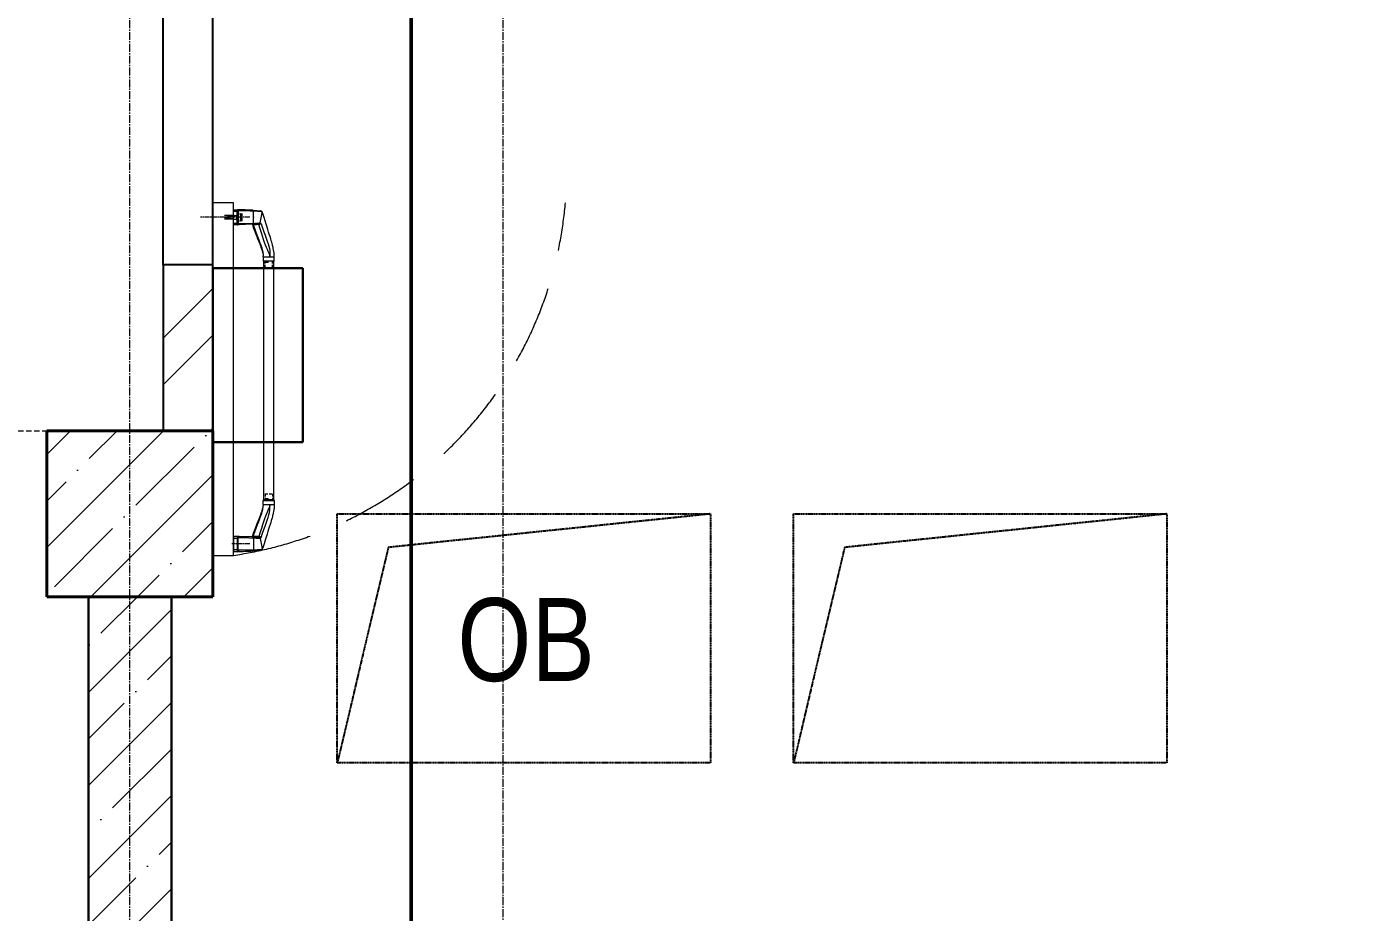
# Model space of a CAD drawing. Header units: millimetres. Extents: x -7155 to 483283, y -227682 to 148426.
# Drawn here: x 27351 to 30536, y 86239 to 88375 of the extents above; entities that cross this region are included whole.
import ezdxf

# ---------------------------------------------------------------- set-up
doc = ezdxf.new("R2010")
doc.units = ezdxf.units.MM
for name, pattern in [('CENTER2', [28.575, 19.05, -3.175, 3.175, -3.175]), ('CENTERLINE', [30, 12, -1.5, 3, -1.5, 12]), ('DASHED', [19.05, 12.7, -6.35]), ('HIDDEN', [9.525, 6.35, -3.175]), ('HIDDEN2', [4.7625, 3.175, -1.5875])]:
    doc.linetypes.add(name, pattern=pattern)
for name, color, linetype, lineweight in [('АР_Двери_внутренние_антипаника', 7, 'Continuous', 0), ('АР_Колонны', 70, 'Continuous', 30), ('АР_Мебель', 8, 'Continuous', 5), ('АР_Стены ЖБ', 7, 'Continuous', 30), ('АР_Стены кирпич', 32, 'Continuous', 25), ('АР_Штриховка', 8, 'Continuous', 0), ('ОВ_Шахты', 1, 'Continuous', 5)]:
    doc.layers.add(name, color=color, linetype=linetype, lineweight=lineweight)
for name, color, linetype, lineweight, true_color in [('АР_Оси_РД_100', 7, 'Continuous', 0, 0x525252), ('МАГНИТЫ', 7, 'Continuous', 0, 0xd100d1), ('РД_Витраж_вн', 7, 'Continuous', 25, 0x148aff), ('РД_Оси_100', 7, 'Continuous', 0, 0x525252), ('РД_проем_инж перемыч_фахверк', 7, 'Continuous', 18, 0xff1f1f)]:
    doc.layers.add(name, color=color, linetype=linetype, lineweight=lineweight, true_color=true_color)
doc.layers.add('РД_Проем', color=230, linetype='Continuous', lineweight=0, plot=False)
doc.styles.add('style1', font='ARIALN.TTF')

# ---------------------------------------------------------------- blocks, each defined once
blk = doc.blocks.new('СОШ_2200_АР_ОСИ_М100_28.05.24')
at = {"layer": 'АР_Оси_РД_100', "linetype": 'CENTER2'}
blk.add_line((27600, -6155), (27600, 139938.679), dxfattribs=at)
blk.add_lwpolyline([(28500, -6155), (28500, 139938.679)], dxfattribs=at)

msp = doc.modelspace()

# ---------------------------------------------------------------- hatches: boundary and pattern name
at = {"layer": 'АР_Штриховка', "linetype": 'Continuous', "lineweight": 0, "true_color": 0x000000}
h = msp.add_hatch(dxfattribs=at)
h.set_pattern_fill('ANSI32', color=18, scale=25, angle=-360, style=0)
h.paths.add_polyline_path([(27800, 90800), (27680, 90800), (27680, 89800), (27800, 89800)], flags=0)
h.paths.add_polyline_path([(27800, 87800), (27680, 87800), (27680, 87400), (27800, 87400)], flags=0)
at = {"layer": 'АР_Штриховка', "linetype": 'Continuous', "lineweight": 5, "true_color": 0x000000}
h = msp.add_hatch(dxfattribs=at)
h.set_pattern_fill('ANSI35', color=18, scale=25, style=0)
h.paths.add_polyline_path([(27400, 87000), (27800, 87000), (27800, 87400), (27400, 87400)], flags=0)
h = msp.add_hatch(dxfattribs=at)
h.set_pattern_fill('ANSI35', color=18, scale=25, angle=-360, style=0)
h.paths.add_polyline_path([(27700, 87000), (27500, 87000), (27500, 83450), (27700, 83450)], flags=0)

# ---------------------------------------------------------------- linework, layer by layer
at = {"color": 18, "linetype": 'HIDDEN', "ltscale": 0.07, "true_color": 0x000000}
for p, q in [((28100, 87200), (29000, 87200)), ((28100, 86600), (28100, 87200)), ((29000, 87200), (28222.9, 87119.2)), ((29000, 87200), (29000, 86600)), ((29200, 87200), (30100, 87200)), ((29200, 86600), (29200, 87200)), ((30100, 87200), (29322.9, 87119.2)), ((30100, 87200), (30100, 86600)), ((28222.9, 87119.2), (28100, 86600)), ((29322.9, 87119.2), (29200, 86600)), ((29000, 86600), (28100, 86600)), ((30100, 86600), (29200, 86600))]:
    msp.add_line(p, q, dxfattribs=at)
at = {"color": 1, "lineweight": 50}
msp.add_lwpolyline([(29275, 90117.6), (28278, 90117.6), (28278, 71611), (44686.9, 71611), (44686.9, 90117.6)], dxfattribs=at)
at = {"layer": 'АР_Двери_внутренние_антипаника', "color": 18, "true_color": 0x000000}
for p, q in [((27850, 87950), (27800, 87950)), ((27800, 87950), (27800, 87100)), ((27850, 87100), (27850, 87950)), ((27800, 87100), (27850, 87100))]:
    msp.add_line(p, q, dxfattribs=at)
at = {"layer": 'АР_Двери_внутренние_антипаника', "color": 18, "linetype": 'CENTERLINE', "true_color": 0x000000}
for p, q in [((27846, 87915), (27770.3, 87915)), ((27889.2, 87915), (27846, 87915)), ((27889.2, 87127.5), (27846, 87127.5))]:
    msp.add_line(p, q, dxfattribs=at)
at = {"layer": 'АР_Двери_внутренние_антипаника', "color": 18, "linetype": 'Continuous', "true_color": 0x000000}
for p, q in [((27850, 87919.5), (27827.8, 87919.5)), ((27827.8, 87916.4), (27850, 87918.7)), ((27850, 87911.3), (27827.8, 87913.6)), ((27850, 87910.5), (27827.8, 87910.5)), ((27850, 87896.7), (27850, 87933.2)), ((27850, 87933.2), (27859.4, 87933.1)), ((27858.7, 87929.1), (27850, 87929.3)), ((27858.7, 87929.1), (27858.8, 87929.9)), ((27858.7, 87900.9), (27858.7, 87929.1)), ((27858.7, 87929.1), (27861.3, 87929.1)), ((27858.8, 87930.7), (27858.9, 87931.4)), ((27858.8, 87929.9), (27858.8, 87930.7)), ((27858.9, 87931.4), (27859, 87932.1)), ((27859, 87932.1), (27859.2, 87932.9)), ((27859.2, 87932.9), (27859.4, 87933.1)), ((27860.3, 87932.9), (27859.4, 87933.1)), ((27860.8, 87932.6), (27860.3, 87932.9)), ((27861.2, 87932.3), (27860.8, 87932.6)), ((27861.5, 87931.8), (27861.2, 87932.3)), ((27861.4, 87929.9), (27861.3, 87929.6)), ((27861.3, 87929.6), (27861.3, 87929.4)), ((27861.3, 87929.4), (27861.3, 87929.1)), ((27861.3, 87929.1), (27861.3, 87900.9)), ((27861.6, 87930.1), (27861.4, 87929.9)), ((27861.7, 87931.3), (27861.5, 87931.8)), ((27861.9, 87930.2), (27861.6, 87930.1)), ((27861.9, 87930.2), (27861.7, 87931.3)), ((27865.5, 87930.2), (27861.9, 87930.2)), ((27866.9, 87916.9), (27865, 87915)), ((27865, 87915), (27866.9, 87913.1)), ((27865, 87915), (27865.2, 87915)), ((27865.1, 87924.2), (27866, 87922)), ((27865.1, 87924.2), (27865.3, 87924.2)), ((27866, 87908), (27865.1, 87905.8)), ((27867.1, 87916.9), (27865.2, 87915)), ((27865.2, 87915), (27867.1, 87913.1)), ((27868.4, 87922.6), (27865.3, 87924.2)), ((27865.3, 87924.2), (27866.2, 87922)), ((27866.2, 87908), (27865.3, 87905.8)), ((27865.3, 87905.8), (27868.4, 87907.4)), ((27869.6, 87930.2), (27865.5, 87930.2)), ((27866, 87922), (27866.6, 87919.5)), ((27866.6, 87910.5), (27866, 87908)), ((27866.2, 87922), (27866.8, 87919.5)), ((27866.8, 87910.5), (27866.2, 87908)), ((27866.5, 87915), (27867.9, 87916.5)), ((27867.9, 87913.5), (27866.5, 87915)), ((27866.6, 87919.5), (27866.9, 87916.9)), ((27866.9, 87913.1), (27866.6, 87910.5)), ((27866.8, 87919.5), (27867.1, 87916.9)), ((27867.1, 87913.1), (27866.8, 87910.5)), ((27867.4, 87920.4), (27866.9, 87922.2)), ((27866.9, 87922.2), (27868.4, 87921.5)), ((27866.9, 87916.9), (27867.1, 87916.9)), ((27866.9, 87913.1), (27867.1, 87913.1)), ((27866.9, 87907.8), (27867.4, 87909.6)), ((27868.4, 87908.5), (27866.9, 87907.8)), ((27867, 87922.1), (27868.2, 87921.5)), ((27868.2, 87908.5), (27867, 87907.9)), ((27867.7, 87918.5), (27867.4, 87920.4)), ((27867.4, 87909.6), (27867.7, 87911.5)), ((27867.9, 87916.5), (27867.7, 87918.5)), ((27867.7, 87911.5), (27867.9, 87913.5)), ((27868.2, 87921.5), (27868.4, 87921.5)), ((27868.2, 87908.5), (27868.4, 87908.5)), ((27868.4, 87921.5), (27868.4, 87922.6)), ((27868.4, 87907.4), (27868.4, 87908.5)), ((27870.3, 87923.4), (27868.6, 87922.7)), ((27868.6, 87922.7), (27868.8, 87922.7)), ((27868.6, 87922.7), (27868.6, 87921.2)), ((27868.6, 87921.2), (27868.8, 87921.2)), ((27868.6, 87921.2), (27870.3, 87920.5)), ((27868.6, 87920.1), (27868.8, 87920.1)), ((27868.6, 87920.1), (27868.6, 87918.8)), ((27868.6, 87918.8), (27868.8, 87918.8)), ((27868.6, 87918.8), (27869.5, 87918.4)), ((27869.5, 87918.1), (27868.6, 87917.8)), ((27868.6, 87917.8), (27868.8, 87917.8)), ((27868.6, 87917.8), (27868.6, 87916.5)), ((27868.6, 87916.5), (27868.8, 87916.5)), ((27868.7, 87915.6), (27868.6, 87915.5)), ((27868.6, 87915.5), (27868.6, 87915.3)), ((27868.6, 87915.3), (27868.6, 87915.2)), ((27868.6, 87915.2), (27868.6, 87915)), ((27868.6, 87915), (27868.6, 87913.5)), ((27868.6, 87915), (27868.8, 87915)), ((27868.6, 87913.5), (27868.8, 87913.5)), ((27868.7, 87912.6), (27868.6, 87912.5)), ((27868.6, 87912.5), (27868.6, 87912.3)), ((27868.6, 87912.3), (27868.6, 87912.2)), ((27868.6, 87912.2), (27868.6, 87912)), ((27868.6, 87912), (27868.8, 87912)), ((27868.6, 87912), (27868.6, 87911.4)), ((27868.6, 87911.4), (27868.8, 87911.4)), ((27868.6, 87911.4), (27868.6, 87911.2)), ((27868.6, 87911.2), (27868.6, 87911)), ((27868.6, 87911), (27868.7, 87910.9)), ((27868.7, 87909.6), (27868.6, 87909.4)), ((27868.6, 87909.4), (27868.6, 87909.3)), ((27868.6, 87909.3), (27868.6, 87909.1)), ((27868.6, 87909.1), (27868.6, 87909)), ((27868.6, 87909), (27868.6, 87907.4)), ((27868.6, 87909), (27868.8, 87909)), ((27868.6, 87907.4), (27868.8, 87907.4)), ((27868.8, 87915.7), (27868.7, 87915.6)), ((27868.8, 87912.7), (27868.7, 87912.6)), ((27868.7, 87910.9), (27868.7, 87910.7)), ((27868.7, 87910.7), (27868.8, 87910.6)), ((27868.8, 87909.7), (27868.7, 87909.6)), ((27870.5, 87923.4), (27868.8, 87922.7)), ((27868.8, 87922.7), (27868.8, 87921.2)), ((27868.8, 87921.2), (27870.5, 87920.5)), ((27870.5, 87920.1), (27868.8, 87920.1)), ((27868.8, 87920.1), (27868.8, 87918.8)), ((27868.8, 87918.8), (27869.8, 87918.4)), ((27869.8, 87918.1), (27868.8, 87917.8)), ((27868.8, 87917.8), (27868.8, 87916.5)), ((27868.8, 87916.5), (27870.5, 87916.5)), ((27868.9, 87915.9), (27868.8, 87915.8)), ((27868.8, 87915.8), (27868.8, 87915.7)), ((27868.9, 87915.5), (27868.8, 87915.3)), ((27868.8, 87915.3), (27868.8, 87915.2)), ((27868.8, 87915.2), (27868.8, 87915)), ((27868.8, 87915), (27868.8, 87913.5)), ((27868.8, 87913.5), (27870.5, 87913.5)), ((27868.9, 87912.9), (27868.8, 87912.8)), ((27868.8, 87912.8), (27868.8, 87912.7)), ((27868.9, 87912.5), (27868.8, 87912.3)), ((27868.8, 87912.3), (27868.8, 87912.2)), ((27868.8, 87912.2), (27868.8, 87912)), ((27868.8, 87912), (27868.8, 87911.4)), ((27868.8, 87911.4), (27868.8, 87911.2)), ((27868.8, 87911.2), (27868.8, 87911)), ((27868.8, 87911), (27868.9, 87910.9)), ((27868.8, 87910.6), (27868.9, 87910.5)), ((27868.9, 87909.9), (27868.8, 87909.8)), ((27868.8, 87909.8), (27868.8, 87909.7)), ((27868.9, 87909.4), (27868.8, 87909.3)), ((27868.8, 87909.3), (27868.8, 87909.1)), ((27868.8, 87909.1), (27868.8, 87909)), ((27868.8, 87909), (27868.8, 87907.4)), ((27868.8, 87907.4), (27870.5, 87907.4)), ((27869, 87915.9), (27868.9, 87915.9)), ((27869, 87915.7), (27868.9, 87915.6)), ((27868.9, 87915.6), (27868.9, 87915.5)), ((27869, 87912.9), (27868.9, 87912.9)), ((27869, 87912.7), (27868.9, 87912.6)), ((27868.9, 87912.6), (27868.9, 87912.5)), ((27868.9, 87910.9), (27869, 87910.7)), ((27868.9, 87910.5), (27869, 87910.5)), ((27869, 87909.9), (27868.9, 87909.9)), ((27869, 87909.7), (27868.9, 87909.6)), ((27868.9, 87909.6), (27868.9, 87909.4)), ((27869.1, 87915.9), (27869, 87915.9)), ((27869.1, 87915.8), (27869, 87915.7)), ((27869.1, 87912.9), (27869, 87912.9)), ((27869.1, 87912.8), (27869, 87912.7)), ((27869, 87910.7), (27869, 87910.6)), ((27869, 87910.6), (27869.1, 87910.5)), ((27869, 87910.5), (27869.1, 87910.4)), ((27869.1, 87909.9), (27869, 87909.9)), ((27869.1, 87909.8), (27869, 87909.7)), ((27869.2, 87915.9), (27869.1, 87915.8)), ((27869.2, 87915), (27869.1, 87914.9)), ((27869.1, 87914.9), (27869.1, 87914.9)), ((27869.1, 87914.9), (27869.1, 87914.8)), ((27869.1, 87914.8), (27869.1, 87914.1)), ((27869.1, 87914.8), (27869.1, 87914.8)), ((27869.1, 87914.1), (27869.5, 87914.1)), ((27869.2, 87912.9), (27869.1, 87912.8)), ((27869.1, 87912.9), (27869.3, 87912.9)), ((27869.2, 87911.9), (27869.1, 87911.8)), ((27869.1, 87911.8), (27869.1, 87911.6)), ((27869.1, 87911.6), (27869.2, 87911.5)), ((27869.1, 87910.5), (27869.2, 87910.5)), ((27869.1, 87910.4), (27869.3, 87910.4)), ((27869.1, 87909.9), (27869.3, 87909.9)), ((27869.2, 87909.9), (27869.1, 87909.8)), ((27869.1, 87908.9), (27869.1, 87908.2)), ((27869.2, 87908.9), (27869.1, 87908.9)), ((27869.1, 87908.2), (27870.2, 87908.2)), ((27869.3, 87915.9), (27869.2, 87915.9)), ((27869.2, 87915.9), (27869.2, 87915.9)), ((27869.3, 87915.1), (27869.2, 87915)), ((27869.3, 87915), (27869.2, 87915)), ((27869.2, 87915), (27869.2, 87915)), ((27869.2, 87915), (27869.2, 87915)), ((27869.2, 87915), (27869.2, 87915)), ((27869.2, 87915), (27869.2, 87915)), ((27869.3, 87912.9), (27869.2, 87912.9)), ((27869.2, 87912.9), (27869.2, 87912.9)), ((27869.3, 87912.1), (27869.2, 87912.1)), ((27869.2, 87912.1), (27869.2, 87912)), ((27869.2, 87912), (27869.2, 87911.9)), ((27869.2, 87911.9), (27869.2, 87911.9)), ((27869.2, 87911.5), (27869.2, 87911.5)), ((27869.2, 87911.5), (27869.2, 87911.4)), ((27869.2, 87911.4), (27869.2, 87911.3)), ((27869.2, 87911.3), (27869.2, 87911.3)), ((27869.2, 87911.3), (27869.3, 87911.3)), ((27869.2, 87910.5), (27869.3, 87910.4)), ((27869.3, 87909.9), (27869.2, 87909.9)), ((27869.2, 87909.9), (27869.2, 87909.9)), ((27869.3, 87909.2), (27869.2, 87909.1)), ((27869.2, 87909.1), (27869.2, 87909.1)), ((27869.2, 87909.1), (27869.2, 87909)), ((27869.2, 87909), (27869.2, 87908.9)), ((27869.9, 87922.4), (27869.3, 87922.2)), ((27869.3, 87922.2), (27869.3, 87921.7)), ((27869.3, 87921.7), (27869.9, 87921.5)), ((27869.3, 87919.1), (27869.3, 87919.3)), ((27869.3, 87919.3), (27870.5, 87919.3)), ((27870.5, 87918.6), (27869.3, 87919.1)), ((27869.3, 87917.5), (27870.5, 87918)), ((27869.3, 87917.2), (27869.3, 87917.5)), ((27870.5, 87917.2), (27869.3, 87917.2)), ((27869.4, 87915.9), (27869.3, 87915.9)), ((27869.3, 87915.1), (27869.4, 87915.1)), ((27869.4, 87915.1), (27869.3, 87915.1)), ((27869.3, 87915.1), (27869.3, 87915.1)), ((27869.3, 87914.9), (27869.3, 87915)), ((27869.3, 87914.8), (27869.3, 87914.9)), ((27869.3, 87914.9), (27869.3, 87914.9)), ((27869.3, 87914.1), (27869.3, 87914.8)), ((27869.3, 87914.8), (27869.5, 87914.8)), ((27869.3, 87914.8), (27869.3, 87914.8)), ((27870, 87912.9), (27869.3, 87912.9)), ((27869.4, 87912.2), (27869.3, 87912.2)), ((27869.3, 87912.2), (27869.3, 87912.2)), ((27869.3, 87912.2), (27869.3, 87912.1)), ((27869.3, 87911.3), (27869.3, 87911.2)), ((27869.3, 87911.2), (27869.3, 87911.2)), ((27869.3, 87911.2), (27869.4, 87911.2)), ((27869.3, 87910.4), (27870, 87910.4)), ((27870, 87909.9), (27869.3, 87909.9)), ((27869.4, 87909.3), (27869.3, 87909.3)), ((27869.3, 87909.3), (27869.3, 87909.2)), ((27869.3, 87909.2), (27869.3, 87909.2)), ((27869.5, 87915.8), (27869.4, 87915.9)), ((27869.4, 87915), (27869.4, 87915.1)), ((27869.4, 87915.1), (27869.4, 87915.1)), ((27869.5, 87915), (27869.4, 87915)), ((27869.9, 87912.2), (27869.4, 87912.2)), ((27869.4, 87911.2), (27869.9, 87911.2)), ((27869.9, 87909.3), (27869.4, 87909.3)), ((27869.5, 87918.4), (27869.8, 87918.4)), ((27869.5, 87918.4), (27869.5, 87918.1)), ((27869.5, 87918.1), (27869.8, 87918.1)), ((27869.6, 87915.7), (27869.5, 87915.8)), ((27869.5, 87914.9), (27869.5, 87915)), ((27869.5, 87915), (27869.5, 87915)), ((27869.5, 87914.8), (27869.5, 87914.9)), ((27869.5, 87914.9), (27869.5, 87914.9)), ((27869.5, 87914.1), (27869.5, 87914.8)), ((27869.5, 87914.8), (27869.5, 87914.8)), ((27873.4, 87930.2), (27869.6, 87930.2)), ((27869.7, 87915.6), (27869.6, 87915.7)), ((27869.7, 87921.6), (27869.7, 87922.4)), ((27870.3, 87916), (27869.7, 87915.5)), ((27869.7, 87915.5), (27869.7, 87915.6)), ((27869.8, 87915.4), (27869.7, 87915.5)), ((27869.7, 87912.2), (27869.9, 87912.2)), ((27869.8, 87912.2), (27869.7, 87912.2)), ((27869.7, 87911.2), (27869.8, 87911.2)), ((27869.7, 87909.3), (27869.9, 87909.3)), ((27869.8, 87909.3), (27869.7, 87909.3)), ((27869.8, 87918.4), (27869.8, 87918.1)), ((27870.5, 87916), (27869.8, 87915.4)), ((27869.8, 87914.6), (27870.5, 87915.1)), ((27869.8, 87914.1), (27869.8, 87914.6)), ((27870.5, 87914.1), (27869.8, 87914.1)), ((27869.8, 87912.1), (27869.8, 87912.2)), ((27869.8, 87912.2), (27869.8, 87912.2)), ((27869.9, 87912.1), (27869.8, 87912.1)), ((27869.8, 87911.2), (27869.8, 87911.3)), ((27869.8, 87911.3), (27869.9, 87911.3)), ((27869.8, 87911.2), (27869.8, 87911.2)), ((27869.8, 87909.2), (27869.8, 87909.3)), ((27869.9, 87909.2), (27869.8, 87909.2)), ((27869.8, 87909.2), (27869.8, 87909.2)), ((27869.9, 87921.5), (27869.9, 87922.4)), ((27870, 87912.2), (27869.9, 87912.2)), ((27869.9, 87912), (27869.9, 87912.1)), ((27869.9, 87911.9), (27869.9, 87912)), ((27869.9, 87912), (27869.9, 87912)), ((27869.9, 87911.8), (27869.9, 87911.9)), ((27869.9, 87911.9), (27869.9, 87911.9)), ((27869.9, 87911.8), (27870.2, 87911.8)), ((27869.9, 87911.6), (27869.9, 87911.8)), ((27869.9, 87911.6), (27870.2, 87911.6)), ((27869.9, 87911.5), (27869.9, 87911.6)), ((27869.9, 87911.4), (27869.9, 87911.5)), ((27869.9, 87911.3), (27869.9, 87911.4)), ((27869.9, 87911.4), (27869.9, 87911.4)), ((27869.9, 87911.2), (27870, 87911.2)), ((27870, 87909.3), (27869.9, 87909.3)), ((27869.9, 87909.1), (27869.9, 87909.2)), ((27869.9, 87909), (27869.9, 87909.1)), ((27869.9, 87909.1), (27869.9, 87909.1)), ((27869.9, 87908.9), (27869.9, 87909)), ((27869.9, 87908.2), (27869.9, 87908.9)), ((27869.9, 87908.9), (27870.2, 87908.9)), ((27869.9, 87908.9), (27869.9, 87908.9)), ((27870.1, 87912.9), (27870, 87912.9)), ((27870.1, 87912.1), (27870, 87912.2)), ((27870, 87912.2), (27870, 87912.2)), ((27870, 87911.2), (27870.1, 87911.3)), ((27870, 87911.2), (27870, 87911.2)), ((27870, 87910.4), (27870.1, 87910.5)), ((27870.1, 87909.9), (27870, 87909.9)), ((27870, 87909.2), (27870, 87909.3)), ((27870.1, 87909.2), (27870, 87909.2)), ((27870.2, 87912.9), (27870.1, 87912.9)), ((27870.1, 87912), (27870.1, 87912.1)), ((27870.1, 87912.1), (27870.1, 87912.1)), ((27870.2, 87911.9), (27870.1, 87912)), ((27870.1, 87912), (27870.1, 87912)), ((27870.1, 87911.3), (27870.1, 87911.4)), ((27870.1, 87911.4), (27870.2, 87911.4)), ((27870.1, 87911.3), (27870.1, 87911.3)), ((27870.1, 87910.5), (27870.2, 87910.5)), ((27870.2, 87909.9), (27870.1, 87909.9)), ((27870.1, 87909.1), (27870.1, 87909.2)), ((27870.1, 87909.2), (27870.1, 87909.2)), ((27870.2, 87909), (27870.1, 87909.1)), ((27870.1, 87909.1), (27870.1, 87909.1)), ((27870.2, 87922.5), (27870.5, 87922.6)), ((27870.2, 87921.4), (27870.2, 87922.5)), ((27870.5, 87921.3), (27870.2, 87921.4)), ((27870.3, 87912.8), (27870.2, 87912.9)), ((27870.2, 87911.8), (27870.2, 87911.9)), ((27870.2, 87911.9), (27870.2, 87911.9)), ((27870.2, 87911.6), (27870.2, 87911.8)), ((27870.2, 87911.5), (27870.2, 87911.6)), ((27870.2, 87911.4), (27870.2, 87911.5)), ((27870.2, 87910.5), (27870.3, 87910.6)), ((27870.3, 87909.8), (27870.2, 87909.9)), ((27870.2, 87908.9), (27870.2, 87909)), ((27870.2, 87908.2), (27870.2, 87908.9)), ((27870.2, 87908.9), (27870.2, 87908.9)), ((27870.3, 87923.4), (27870.5, 87923.4)), ((27870.3, 87920.5), (27870.5, 87920.5)), ((27870.3, 87916), (27870.5, 87916)), ((27870.4, 87912.7), (27870.3, 87912.8)), ((27870.3, 87910.7), (27870.4, 87910.8)), ((27870.3, 87910.6), (27870.3, 87910.7)), ((27870.4, 87909.6), (27870.3, 87909.8)), ((27870.4, 87912.5), (27870.4, 87912.7)), ((27870.5, 87912.4), (27870.4, 87912.5)), ((27870.4, 87910.8), (27870.5, 87910.9)), ((27870.4, 87909.5), (27870.4, 87909.6)), ((27870.5, 87909.3), (27870.4, 87909.5)), ((27870.5, 87922.6), (27870.5, 87923.4)), ((27870.5, 87920.5), (27870.5, 87921.3)), ((27870.5, 87919.3), (27870.5, 87920.1)), ((27870.5, 87918), (27870.5, 87918.6)), ((27870.5, 87916.5), (27870.5, 87917.2)), ((27870.5, 87915.1), (27870.5, 87916)), ((27870.5, 87913.5), (27870.5, 87914.1)), ((27870.5, 87912.2), (27870.5, 87912.4)), ((27870.5, 87912), (27870.5, 87912.2)), ((27870.5, 87911.4), (27870.5, 87912)), ((27870.5, 87911.2), (27870.5, 87911.4)), ((27870.5, 87911.1), (27870.5, 87911.2)), ((27870.5, 87910.9), (27870.5, 87911.1)), ((27870.5, 87909.2), (27870.5, 87909.3)), ((27870.5, 87909), (27870.5, 87909.2)), ((27870.5, 87907.4), (27870.5, 87909)), ((27878.1, 87930.2), (27873.4, 87930.2)), ((27882, 87930.2), (27878.1, 87930.2)), ((27886.2, 87930.2), (27882, 87930.2)), ((27889.9, 87930.1), (27886.2, 87930.2)), ((27893.9, 87930), (27889.9, 87930.1)), ((27897.9, 87929.8), (27893.9, 87930)), ((27896.3, 87931.8), (27896.9, 87931.7)), ((27896.9, 87931.7), (27897.5, 87931.2)), ((27897, 87931.6), (27905.8, 87931.1)), ((27897.5, 87931.2), (27897.8, 87930.6)), ((27897.8, 87930.6), (27897.9, 87929.8)), ((27897.9, 87900.2), (27897.9, 87929.8)), ((27897.9, 87900.3), (27897.9, 87929.7)), ((27916.7, 87928.4), (27897.9, 87929.7)), ((27898.8, 87931.5), (27898.5, 87931.5)), ((27905.8, 87931.1), (27915.1, 87930.4)), ((27914.4, 87901.6), (27919.1, 87926.1)), ((27915.4, 87930.3), (27915.1, 87930.4)), ((27915.7, 87930.2), (27915.4, 87930.3)), ((27916.2, 87929.8), (27915.7, 87930.2)), ((27917.2, 87929.6), (27915.7, 87930.2)), ((27916.6, 87929.1), (27916.2, 87929.8)), ((27916.7, 87928.4), (27916.6, 87929.1)), ((27917.3, 87928.2), (27916.7, 87928.4)), ((27918.9, 87927.8), (27917.2, 87929.6)), ((27918, 87927.6), (27917.3, 87928.2)), ((27919.1, 87926.1), (27918, 87927.6)), ((27919.8, 87926.1), (27918.9, 87927.8)), ((27919, 87927.7), (27918.9, 87927.7)), ((27919.2, 87926.9), (27919, 87927.7)), ((27919.1, 87926.1), (27919.2, 87926.9)), ((27920.4, 87924.2), (27919.8, 87926.1)), ((27923.4, 87914.7), (27920.4, 87924.2)), ((27926.1, 87906.1), (27923.4, 87914.7)), ((27850, 87900.7), (27858.7, 87900.9)), ((27859.4, 87896.9), (27850, 87896.7)), ((27858.7, 87900.9), (27861.3, 87900.9)), ((27858.8, 87900.1), (27858.7, 87900.9)), ((27858.8, 87899.3), (27858.8, 87900.1)), ((27858.9, 87898.6), (27858.8, 87899.3)), ((27859, 87898), (27858.9, 87898.6)), ((27859.2, 87897.1), (27859, 87898)), ((27859.4, 87896.9), (27859.2, 87897.1)), ((27859.4, 87896.9), (27860.3, 87897.1)), ((27861.5, 87896.9), (27859.4, 87896.9)), ((27860.3, 87897.1), (27860.8, 87897.4)), ((27860.8, 87897.4), (27861.2, 87897.7)), ((27861.2, 87897.7), (27861.5, 87898.2)), ((27861.3, 87900.9), (27861.3, 87900.6)), ((27861.3, 87900.6), (27861.3, 87900.4)), ((27861.3, 87900.4), (27861.4, 87900.3)), ((27861.4, 87900.3), (27861.4, 87900.1)), ((27861.4, 87900.1), (27861.6, 87899.9)), ((27861.5, 87898.2), (27861.7, 87898.7)), ((27863.7, 87896.9), (27861.5, 87896.9)), ((27861.6, 87899.9), (27861.9, 87899.8)), ((27861.7, 87898.7), (27861.9, 87899.8)), ((27861.9, 87899.8), (27865.5, 87899.8)), ((27894.9, 87898.1), (27863.7, 87896.9)), ((27865.1, 87905.8), (27865.3, 87905.8)), ((27865.5, 87899.8), (27869.8, 87899.8)), ((27869.8, 87899.8), (27873.6, 87899.8)), ((27873.6, 87899.8), (27878.4, 87899.8)), ((27878.4, 87899.8), (27882.3, 87899.8)), ((27882.3, 87899.8), (27885.6, 87899.8)), ((27885.6, 87899.8), (27888.5, 87899.8)), ((27888.5, 87899.8), (27891.6, 87899.9)), ((27891.6, 87899.9), (27894.7, 87900)), ((27894.7, 87900), (27897.9, 87900.2)), ((27896.3, 87898.2), (27894.9, 87898.1)), ((27894.9, 87898.1), (27895.3, 87897.4)), ((27895.1, 87898.1), (27897.1, 87898.2)), ((27895.3, 87898.1), (27895.9, 87898)), ((27895.3, 87897.4), (27898.2, 87888.7)), ((27895.3, 87897.4), (27895.5, 87897.1)), ((27895.5, 87897.1), (27895.9, 87896.8)), ((27895.9, 87898), (27896, 87897.9)), ((27895.9, 87896.8), (27896.4, 87896.6)), ((27896, 87897.9), (27896.2, 87897.7)), ((27896.2, 87897.7), (27896.4, 87897.6)), ((27896.9, 87898.3), (27896.3, 87898.2)), ((27896.4, 87897.6), (27896.9, 87897.3)), ((27896.4, 87896.6), (27897.6, 87896.5)), ((27897.5, 87898.8), (27896.9, 87898.3)), ((27896.9, 87897.3), (27897.5, 87896.7)), ((27897.1, 87898.2), (27897.1, 87898.4)), ((27897.1, 87898.2), (27898.7, 87898.3)), ((27897.8, 87899.4), (27897.5, 87898.8)), ((27897.5, 87896.7), (27897.6, 87896.5)), ((27897.6, 87896.5), (27901, 87886.2)), ((27898.1, 87896.5), (27897.6, 87896.5)), ((27897.9, 87900.2), (27897.8, 87899.4)), ((27897.9, 87900.3), (27901.3, 87900.5)), ((27897.9, 87900), (27897.9, 87900.3)), ((27897.9, 87899.9), (27897.9, 87900)), ((27905.5, 87896.9), (27898.1, 87896.5)), ((27898.2, 87888.7), (27900.9, 87881)), ((27898.7, 87898.3), (27899.7, 87898.4)), ((27899.7, 87898.4), (27900.2, 87898.4)), ((27900.2, 87898.4), (27900.2, 87898.4)), ((27900.3, 87898.6), (27900.4, 87898.6)), ((27900.3, 87898.4), (27900.3, 87898.6)), ((27900.4, 87898.6), (27901, 87898.6)), ((27901, 87898.6), (27900.9, 87898.6)), ((27900.9, 87881), (27903.4, 87874.3)), ((27901, 87886.2), (27904.4, 87876.8)), ((27901.3, 87900.5), (27904.2, 87900.7)), ((27904.2, 87900.7), (27907, 87900.9)), ((27904.4, 87876.8), (27907.6, 87868.4)), ((27911.2, 87897.3), (27905.5, 87896.9)), ((27907, 87900.9), (27909.9, 87901.1)), ((27909.9, 87901.1), (27912.8, 87901.3)), ((27911.8, 87899.5), (27911.2, 87899.3)), ((27911.2, 87899.2), (27911.3, 87899.3)), ((27911.3, 87899.3), (27911.2, 87899.3)), ((27911.2, 87899), (27911.2, 87899.2)), ((27911.2, 87898.9), (27911.2, 87899)), ((27911.3, 87898.8), (27911.2, 87898.9)), ((27911.2, 87897.8), (27911.3, 87898.2)), ((27911.2, 87897.6), (27911.2, 87897.8)), ((27911.2, 87897.3), (27911.2, 87897.6)), ((27912.6, 87897.5), (27911.2, 87897.3)), ((27914.4, 87887), (27911.2, 87897.3)), ((27911.2, 87897.3), (27911.2, 87897.3)), ((27912.2, 87899.1), (27911.3, 87898.8)), ((27911.4, 87898.7), (27911.3, 87898.8)), ((27911.3, 87898.2), (27911.4, 87898.7)), ((27912.3, 87899.9), (27911.8, 87899.5)), ((27913.2, 87899.7), (27912.2, 87899.1)), ((27912.7, 87900.6), (27912.3, 87899.9)), ((27914.1, 87898), (27912.6, 87897.5)), ((27912.8, 87901.3), (27912.7, 87900.6)), ((27912.8, 87901.3), (27912.9, 87901.3)), ((27912.9, 87901.3), (27913, 87901.4)), ((27913, 87901.4), (27913.1, 87901.4)), ((27913.1, 87901.4), (27913.5, 87901.6)), ((27913.1, 87901.4), (27913.1, 87901.4)), ((27913.1, 87901.4), (27913.1, 87901.4)), ((27913.1, 87901.4), (27913.1, 87901.4)), ((27913.1, 87901.4), (27913.1, 87901.4)), ((27913.1, 87901.4), (27913.1, 87901.4)), ((27913.1, 87901.4), (27913.1, 87901.4)), ((27913.1, 87901.4), (27913.1, 87901.4)), ((27913.1, 87901.4), (27913.1, 87901.4)), ((27913.1, 87901.4), (27913.1, 87901.4)), ((27913.1, 87901.4), (27913.1, 87901.4)), ((27913.1, 87901.4), (27913.1, 87901.4)), ((27913.1, 87901.4), (27913.1, 87901.4)), ((27913.1, 87901.4), (27913.1, 87901.4)), ((27914, 87900.6), (27913.2, 87899.7)), ((27913.5, 87901.6), (27914, 87901.7)), ((27914, 87901.7), (27914.2, 87901.7)), ((27914.4, 87901.6), (27914, 87900.6)), ((27915.4, 87898.7), (27914.1, 87898)), ((27914.2, 87901.7), (27914.4, 87901.6)), ((27914.4, 87901.6), (27915.3, 87900.8)), ((27917.2, 87877.6), (27914.4, 87887)), ((27915.3, 87900.8), (27915.8, 87900.3)), ((27916.2, 87899.4), (27915.4, 87898.7)), ((27915.8, 87900.3), (27916.2, 87899.4)), ((27916.2, 87899.4), (27919.5, 87889.3)), ((27919.7, 87869.1), (27917.2, 87877.6)), ((27919.5, 87889.3), (27922.8, 87880.3)), ((27922.8, 87880.3), (27925.8, 87872.2)), ((27928.6, 87898.3), (27926.1, 87906.1)), ((27930.8, 87891.4), (27928.6, 87898.3)), ((27932.7, 87885.2), (27930.8, 87891.4)), ((27934.5, 87879.5), (27932.7, 87885.2)), ((27936.1, 87874.5), (27934.5, 87879.5)), ((27903.4, 87874.3), (27905.7, 87868.4)), ((27905.7, 87868.4), (27907.8, 87863.1)), ((27907.6, 87868.4), (27910.6, 87860.7)), ((27907.8, 87863.1), (27909.7, 87858.5)), ((27909.7, 87858.5), (27911.4, 87854.4)), ((27910.6, 87860.7), (27913.4, 87853.7)), ((27911.4, 87854.4), (27912.9, 87850.8)), ((27912.9, 87850.8), (27914.6, 87846.5)), ((27913.4, 87853.7), (27915.8, 87847.4)), ((27914.6, 87846.5), (27916, 87842.9)), ((27915.8, 87847.4), (27917.8, 87841.6)), ((27922.2, 87861.4), (27919.7, 87869.1)), ((27924.7, 87854.4), (27922.2, 87861.4)), ((27927, 87848), (27924.7, 87854.4)), ((27925.8, 87872.2), (27928.6, 87864.7)), ((27929.3, 87842.2), (27927, 87848)), ((27928.6, 87864.7), (27931.1, 87857.7)), ((27931.1, 87857.7), (27933.2, 87851.2)), ((27933.2, 87851.2), (27935, 87845.1)), ((27935, 87845.1), (27936.3, 87839.4)), ((27938, 87868.4), (27936.1, 87874.5)), ((27939.6, 87863.1), (27938, 87868.4)), ((27940.9, 87858.6), (27939.6, 87863.1)), ((27942, 87854.8), (27940.9, 87858.6)), ((27942.9, 87851.7), (27942, 87854.8)), ((27943.6, 87848.9), (27942.9, 87851.7)), ((27944.2, 87846.7), (27943.6, 87848.9)), ((27944.6, 87844.8), (27944.2, 87846.7)), ((27945.2, 87842.5), (27944.6, 87844.8)), ((27916, 87842.9), (27917.4, 87839.1)), ((27917.4, 87839.1), (27918.8, 87834.9)), ((27917.8, 87841.6), (27919.3, 87836.5)), ((27918.8, 87834.9), (27920, 87830.6)), ((27919.3, 87836.5), (27920.3, 87831.9)), ((27920, 87830.6), (27921.1, 87826.1)), ((27920.3, 87831.9), (27920.7, 87828.8)), ((27920.7, 87828.8), (27921.1, 87825.9)), ((27921, 87826.3), (27921.3, 87824.8)), ((27921.3, 87824.8), (27921.6, 87822.4)), ((27921.7, 87820), (27921.6, 87822.4)), ((27921.7, 87820), (27921.7, 87810)), ((27921.7, 87820), (27921.8, 87820)), ((27921.8, 87820), (27937.5, 87820)), ((27931.4, 87837), (27929.3, 87842.2)), ((27933.4, 87832.3), (27931.4, 87837)), ((27934.9, 87829.1), (27933.4, 87832.3)), ((27936.3, 87826.1), (27934.9, 87829.1)), ((27936.3, 87839.4), (27937.1, 87833.9)), ((27937.2, 87823.1), (27936.3, 87826.1)), ((27937.1, 87833.9), (27937.4, 87830)), ((27937.5, 87820), (27937.2, 87823.1)), ((27937.4, 87830), (27937.5, 87826.4)), ((27937.5, 87826.4), (27937.5, 87823.1)), ((27937.5, 87823.1), (27937.5, 87820)), ((27937.5, 87820), (27948.1, 87820)), ((27945.8, 87839.7), (27945.2, 87842.5)), ((27946.5, 87836.5), (27945.8, 87839.7)), ((27947.1, 87832.8), (27946.5, 87836.5)), ((27947.3, 87831.5), (27947.1, 87832.8)), ((27947.5, 87830.2), (27947.3, 87831.5)), ((27947.6, 87829), (27947.5, 87830.2)), ((27947.7, 87827.8), (27947.6, 87829)), ((27947.8, 87826.7), (27947.7, 87827.8)), ((27948, 87824.8), (27947.8, 87826.7)), ((27948.1, 87820), (27948, 87824.8)), ((27948.1, 87810), (27948.1, 87820)), ((27948.1, 87810), (27948.1, 87820)), ((27921.7, 87810), (27937.5, 87810)), ((27936.9, 87809), (27922.7, 87809)), ((27922.7, 87233.5), (27922.7, 87809)), ((27947.1, 87809), (27936.9, 87809)), ((27937.5, 87810), (27948.1, 87810)), ((27947.1, 87233.5), (27947.1, 87809)), ((27917.4, 87203.4), (27918.8, 87207.5)), ((27918.8, 87207.5), (27920, 87211.9)), ((27919.3, 87206), (27920.3, 87210.6)), ((27920, 87211.9), (27921.1, 87216.4)), ((27920.3, 87210.6), (27920.7, 87213.7)), ((27920.7, 87213.7), (27921.1, 87216.6)), ((27921, 87216.2), (27921.3, 87217.7)), ((27921.3, 87217.7), (27921.6, 87220)), ((27921.7, 87222.5), (27921.6, 87220)), ((27921.7, 87232.5), (27937.5, 87232.5)), ((27921.7, 87222.5), (27921.7, 87232.5)), ((27921.7, 87222.5), (27921.8, 87222.5)), ((27921.8, 87222.5), (27937.5, 87222.5)), ((27936.9, 87233.5), (27922.7, 87233.5)), ((27933.4, 87210.2), (27931.4, 87205.5)), ((27934.9, 87213.4), (27933.4, 87210.2)), ((27936.3, 87216.4), (27934.9, 87213.4)), ((27937.2, 87219.4), (27936.3, 87216.4)), ((27936.3, 87203.1), (27937.1, 87208.6)), ((27947.1, 87233.5), (27936.9, 87233.5)), ((27937.1, 87208.6), (27937.4, 87212.5)), ((27937.5, 87222.5), (27937.2, 87219.4)), ((27937.4, 87212.5), (27937.5, 87216.1)), ((27937.5, 87232.5), (27948.1, 87232.5)), ((27937.5, 87219.4), (27937.5, 87222.5)), ((27937.5, 87222.5), (27948.1, 87222.5)), ((27937.5, 87216.1), (27937.5, 87219.4)), ((27947.1, 87209.7), (27946.5, 87206)), ((27947.3, 87211), (27947.1, 87209.7)), ((27947.5, 87212.3), (27947.3, 87211)), ((27947.6, 87213.5), (27947.5, 87212.3)), ((27947.7, 87214.7), (27947.6, 87213.5)), ((27947.8, 87215.8), (27947.7, 87214.7)), ((27948, 87217.7), (27947.8, 87215.8)), ((27948.1, 87222.5), (27948, 87217.7)), ((27948.1, 87232.5), (27948.1, 87222.5)), ((27948.1, 87232.5), (27948.1, 87222.5)), ((27905.7, 87174.1), (27907.8, 87179.4)), ((27907.6, 87174.1), (27910.6, 87181.8)), ((27907.8, 87179.4), (27909.7, 87184)), ((27909.7, 87184), (27911.4, 87188.1)), ((27910.6, 87181.8), (27913.4, 87188.8)), ((27911.4, 87188.1), (27912.9, 87191.7)), ((27912.9, 87191.7), (27914.6, 87196)), ((27913.4, 87188.8), (27915.8, 87195.1)), ((27914.6, 87196), (27916, 87199.6)), ((27915.8, 87195.1), (27917.8, 87200.9)), ((27916, 87199.6), (27917.4, 87203.4)), ((27917.8, 87200.9), (27919.3, 87206)), ((27922.2, 87181.1), (27919.7, 87173.4)), ((27924.7, 87188.1), (27922.2, 87181.1)), ((27927, 87194.5), (27924.7, 87188.1)), ((27925.8, 87170.3), (27928.6, 87177.8)), ((27929.3, 87200.3), (27927, 87194.5)), ((27928.6, 87177.8), (27931.1, 87184.8)), ((27931.4, 87205.5), (27929.3, 87200.3)), ((27931.1, 87184.8), (27933.2, 87191.3)), ((27933.2, 87191.3), (27935, 87197.4)), ((27935, 87197.4), (27936.3, 87203.1)), ((27939.6, 87179.4), (27938, 87174.1)), ((27940.9, 87183.9), (27939.6, 87179.4)), ((27942, 87187.7), (27940.9, 87183.9)), ((27942.9, 87190.8), (27942, 87187.7)), ((27943.6, 87193.6), (27942.9, 87190.8)), ((27944.2, 87195.8), (27943.6, 87193.6)), ((27944.6, 87197.7), (27944.2, 87195.8)), ((27945.2, 87200), (27944.6, 87197.7)), ((27945.8, 87202.7), (27945.2, 87200)), ((27946.5, 87206), (27945.8, 87202.7)), ((27850, 87145.7), (27850, 87109.2)), ((27859.4, 87145.6), (27850, 87145.7)), ((27858.9, 87143.9), (27858.8, 87143.2)), ((27858.8, 87143.2), (27858.8, 87142.4)), ((27859, 87144.5), (27858.9, 87143.9)), ((27859.2, 87145.3), (27859, 87144.5)), ((27859.4, 87145.6), (27859.2, 87145.3)), ((27861.5, 87145.6), (27859.4, 87145.6)), ((27859.4, 87145.6), (27860.3, 87145.4)), ((27860.3, 87145.4), (27860.8, 87145.1)), ((27860.8, 87145.1), (27861.2, 87144.8)), ((27861.2, 87144.8), (27861.5, 87144.3)), ((27863.7, 87145.5), (27861.5, 87145.6)), ((27861.5, 87144.3), (27861.7, 87143.8)), ((27861.7, 87143.8), (27861.9, 87142.7)), ((27894.9, 87144.4), (27863.7, 87145.5)), ((27894.9, 87144.4), (27895.3, 87145.1)), ((27896.3, 87144.3), (27894.9, 87144.4)), ((27895.1, 87144.4), (27897.1, 87144.3)), ((27895.3, 87145.1), (27898.2, 87153.8)), ((27895.3, 87145.1), (27895.5, 87145.4)), ((27895.3, 87144.4), (27895.9, 87144.5)), ((27895.5, 87145.4), (27895.9, 87145.7)), ((27895.9, 87145.7), (27896.4, 87145.9)), ((27895.9, 87144.5), (27896, 87144.6)), ((27896, 87144.6), (27896.2, 87144.8)), ((27896.2, 87144.8), (27896.4, 87144.9)), ((27896.9, 87144.2), (27896.3, 87144.3)), ((27896.4, 87145.9), (27897.6, 87146)), ((27896.4, 87144.9), (27896.9, 87145.2)), ((27896.9, 87145.2), (27897.5, 87145.8)), ((27897.5, 87143.7), (27896.9, 87144.2)), ((27897.1, 87144.3), (27898.7, 87144.2)), ((27897.1, 87144.3), (27897.1, 87144.1)), ((27897.5, 87145.8), (27897.6, 87146)), ((27897.8, 87143.1), (27897.5, 87143.7)), ((27897.6, 87146), (27901, 87156.3)), ((27898.1, 87146), (27897.6, 87146)), ((27897.9, 87142.3), (27897.8, 87143.1)), ((27905.5, 87145.6), (27898.1, 87146)), ((27898.2, 87153.8), (27900.9, 87161.5)), ((27898.7, 87144.2), (27899.7, 87144.1)), ((27899.7, 87144.1), (27900.2, 87144.1)), ((27900.2, 87144.1), (27900.2, 87144.1)), ((27900.3, 87144.1), (27900.3, 87143.9)), ((27900.3, 87143.9), (27900.4, 87143.9)), ((27900.4, 87143.9), (27901, 87143.9)), ((27900.9, 87161.5), (27903.4, 87168.2)), ((27901, 87143.9), (27900.9, 87143.9)), ((27901, 87156.3), (27904.4, 87165.7)), ((27903.4, 87168.2), (27905.7, 87174.1)), ((27904.4, 87165.7), (27907.6, 87174.1)), ((27911.2, 87145.2), (27905.5, 87145.6)), ((27914.4, 87155.5), (27911.2, 87145.2)), ((27911.2, 87145.2), (27911.2, 87145.2)), ((27912.6, 87145), (27911.2, 87145.2)), ((27911.2, 87145.2), (27911.2, 87144.9)), ((27911.2, 87144.9), (27911.2, 87144.7)), ((27911.2, 87144.7), (27911.3, 87144.3)), ((27911.3, 87143.7), (27911.2, 87143.6)), ((27911.2, 87143.6), (27911.2, 87143.5)), ((27911.2, 87143.5), (27911.2, 87143.3)), ((27911.2, 87143.3), (27911.3, 87143.2)), ((27911.8, 87143), (27911.2, 87143.2)), ((27911.3, 87143.2), (27911.2, 87143.2)), ((27911.3, 87144.3), (27911.4, 87143.8)), ((27911.4, 87143.8), (27911.3, 87143.7)), ((27912.2, 87143.4), (27911.3, 87143.7)), ((27912.3, 87142.6), (27911.8, 87143)), ((27913.2, 87142.8), (27912.2, 87143.4)), ((27914.1, 87144.5), (27912.6, 87145)), ((27915.4, 87143.8), (27914.1, 87144.5)), ((27917.2, 87164.9), (27914.4, 87155.5)), ((27916.2, 87143), (27915.4, 87143.8)), ((27915.8, 87142.2), (27916.2, 87143)), ((27916.2, 87143), (27919.5, 87153.2)), ((27919.7, 87173.4), (27917.2, 87164.9)), ((27919.5, 87153.2), (27922.8, 87162.2)), ((27922.8, 87162.2), (27925.8, 87170.3)), ((27928.6, 87144.2), (27926.1, 87136.4)), ((27930.8, 87151.1), (27928.6, 87144.2)), ((27932.7, 87157.3), (27930.8, 87151.1)), ((27934.5, 87162.9), (27932.7, 87157.3)), ((27936.1, 87168), (27934.5, 87162.9)), ((27938, 87174.1), (27936.1, 87168)), ((27850, 87141.7), (27858.7, 87141.6)), ((27858.7, 87113.3), (27850, 87113.2)), ((27858.8, 87142.4), (27858.7, 87141.6)), ((27858.7, 87141.6), (27858.7, 87113.3)), ((27858.7, 87141.6), (27861.3, 87141.6)), ((27858.7, 87113.3), (27861.3, 87113.3)), ((27858.7, 87113.3), (27858.8, 87112.6)), ((27858.8, 87112.6), (27858.8, 87111.8)), ((27858.8, 87111.8), (27858.9, 87111.1)), ((27858.9, 87111.1), (27859, 87110.4)), ((27861.3, 87142.1), (27861.4, 87142.2)), ((27861.3, 87141.9), (27861.3, 87142.1)), ((27861.3, 87141.6), (27861.3, 87141.9)), ((27861.3, 87113.3), (27861.3, 87141.6)), ((27861.3, 87113.1), (27861.3, 87113.3)), ((27861.3, 87112.9), (27861.3, 87113.1)), ((27861.4, 87112.6), (27861.3, 87112.9)), ((27861.4, 87142.4), (27861.6, 87142.6)), ((27861.4, 87142.2), (27861.4, 87142.4)), ((27861.6, 87112.4), (27861.4, 87112.6)), ((27861.7, 87111.2), (27861.5, 87110.7)), ((27861.6, 87142.6), (27861.9, 87142.7)), ((27861.9, 87112.3), (27861.6, 87112.4)), ((27861.9, 87112.3), (27861.7, 87111.2)), ((27861.9, 87142.7), (27865.5, 87142.7)), ((27865.5, 87112.3), (27861.9, 87112.3)), ((27865.5, 87142.7), (27869.8, 87142.7)), ((27869.6, 87112.3), (27865.5, 87112.3)), ((27873.4, 87112.3), (27869.6, 87112.3)), ((27869.8, 87142.7), (27873.6, 87142.7)), ((27878.1, 87112.3), (27873.4, 87112.3)), ((27873.6, 87142.7), (27878.4, 87142.7)), ((27882, 87112.3), (27878.1, 87112.3)), ((27878.4, 87142.7), (27882.3, 87142.7)), ((27886.2, 87112.3), (27882, 87112.3)), ((27882.3, 87142.7), (27885.6, 87142.7)), ((27885.6, 87142.7), (27888.5, 87142.6)), ((27889.9, 87112.4), (27886.2, 87112.3)), ((27888.5, 87142.6), (27891.6, 87142.6)), ((27893.9, 87112.5), (27889.9, 87112.4)), ((27891.6, 87142.6), (27894.7, 87142.5)), ((27897.9, 87112.7), (27893.9, 87112.5)), ((27894.7, 87142.5), (27897.9, 87142.3)), ((27896.9, 87110.8), (27897.5, 87111.3)), ((27897, 87110.9), (27905.8, 87111.4)), ((27897.5, 87111.3), (27897.8, 87111.9)), ((27897.8, 87111.9), (27897.9, 87112.7)), ((27897.9, 87142.6), (27897.9, 87142.5)), ((27897.9, 87142.5), (27897.9, 87142.2)), ((27897.9, 87142.3), (27897.9, 87112.7)), ((27897.9, 87142.2), (27897.9, 87112.8)), ((27897.9, 87142.2), (27901.3, 87142)), ((27916.7, 87114.1), (27897.9, 87112.8)), ((27898.8, 87111), (27898.5, 87110.9)), ((27901.3, 87142), (27904.2, 87141.8)), ((27904.2, 87141.8), (27907, 87141.6)), ((27905.8, 87111.4), (27915.1, 87112.1)), ((27907, 87141.6), (27909.9, 87141.4)), ((27909.9, 87141.4), (27912.8, 87141.2)), ((27912.7, 87141.9), (27912.3, 87142.6)), ((27912.8, 87141.2), (27912.7, 87141.9)), ((27912.8, 87141.2), (27912.9, 87141.2)), ((27912.9, 87141.2), (27913, 87141.1)), ((27913, 87141.1), (27913.1, 87141.1)), ((27913.1, 87141.1), (27913.1, 87141.1)), ((27913.1, 87141.1), (27913.1, 87141.1)), ((27913.1, 87141.1), (27913.1, 87141.1)), ((27913.1, 87141.1), (27913.1, 87141.1)), ((27913.1, 87141.1), (27913.1, 87141.1)), ((27913.1, 87141.1), (27913.1, 87141.1)), ((27913.1, 87141.1), (27913.1, 87141.1)), ((27913.1, 87141.1), (27913.1, 87141.1)), ((27913.1, 87141.1), (27913.1, 87141.1)), ((27913.1, 87141.1), (27913.1, 87141.1)), ((27913.1, 87141.1), (27913.1, 87141.1)), ((27913.1, 87141.1), (27913.1, 87141.1)), ((27913.1, 87141.1), (27913.1, 87141.1)), ((27913.1, 87141.1), (27913.5, 87140.9)), ((27914, 87141.9), (27913.2, 87142.8)), ((27913.5, 87140.9), (27914, 87140.8)), ((27914.4, 87140.9), (27914, 87141.9)), ((27914, 87140.8), (27914.2, 87140.8)), ((27914.2, 87140.8), (27914.4, 87140.9)), ((27914.4, 87140.9), (27915.3, 87141.7)), ((27914.4, 87140.9), (27919.1, 87116.4)), ((27915.4, 87112.2), (27915.1, 87112.1)), ((27915.3, 87141.7), (27915.8, 87142.2)), ((27915.7, 87112.2), (27915.4, 87112.2)), ((27917.2, 87112.9), (27915.7, 87112.2)), ((27916.2, 87112.7), (27915.7, 87112.2)), ((27916.6, 87113.4), (27916.2, 87112.7)), ((27916.7, 87114.1), (27916.6, 87113.4)), ((27917.3, 87114.3), (27916.7, 87114.1)), ((27918.9, 87114.7), (27917.2, 87112.9)), ((27918, 87114.9), (27917.3, 87114.3)), ((27919.1, 87116.4), (27918, 87114.9)), ((27919.8, 87116.4), (27918.9, 87114.7)), ((27919, 87114.8), (27918.9, 87114.7)), ((27919.2, 87115.6), (27919, 87114.8)), ((27919.1, 87116.4), (27919.2, 87115.6)), ((27920.4, 87118.3), (27919.8, 87116.4)), ((27923.4, 87127.8), (27920.4, 87118.3)), ((27926.1, 87136.4), (27923.4, 87127.8)), ((27850, 87109.2), (27859.4, 87109.4)), ((27859, 87110.4), (27859.2, 87109.6)), ((27859.2, 87109.6), (27859.4, 87109.4)), ((27860.3, 87109.6), (27859.4, 87109.4)), ((27860.8, 87109.8), (27860.3, 87109.6)), ((27861.2, 87110.2), (27860.8, 87109.8)), ((27861.5, 87110.7), (27861.2, 87110.2)), ((27896.3, 87110.7), (27896.9, 87110.8))]:
    msp.add_line(p, q, dxfattribs=at)
at = {"layer": 'АР_Двери_внутренние_антипаника', "color": 18, "linetype": 'HIDDEN', "true_color": 0x000000}
for p, q in [((27850, 87919.5), (27857.5, 87919.5)), ((27850, 87910.5), (27857.5, 87910.5)), ((27857.5, 87910.5), (27857.5, 87919.5)), ((27926, 87794), (27926, 87809)), ((27926, 87794), (27944, 87794)), ((27926.2, 87806), (27926.2, 87809)), ((27933.2, 87806), (27926.2, 87806)), ((27933.2, 87806), (27933.2, 87809)), ((27944, 87794), (27944, 87809)), ((27926, 87248.5), (27926, 87233.5)), ((27926, 87248.5), (27944, 87248.5)), ((27944, 87248.5), (27944, 87233.5)), ((27933.2, 87236.5), (27926.2, 87236.5)), ((27926.2, 87236.5), (27926.2, 87233.5)), ((27933.2, 87236.5), (27933.2, 87233.5))]:
    msp.add_line(p, q, dxfattribs=at)
at = {"layer": 'АР_Двери_внутренние_антипаника', "color": 18, "linetype": 'DASHED', "lineweight": 0, "ltscale": 15, "true_color": 0x000000}
msp.add_arc((27712.9, 88030.5), 940.5, 278.3814, 355.09, dxfattribs=at)
at = {"layer": 'АР_Двери_внутренние_антипаника', "color": 18, "linetype": 'Continuous', "true_color": 0x000000}
for centre, radius, start, end in [((27842.6, 86933.3), 1000, 86.9219, 89.0377), ((27839.3, 88896.7), 1000, 273.3082, 274.1216), ((27922.7, 87810), 1, 180, 270), ((27947.1, 87810), 1, 270, 0), ((27922.7, 87232.5), 1, 90, 180), ((27947.1, 87232.5), 1, 0, 90), ((27839.3, 86145.8), 1000, 85.8784, 86.6918), ((27842.6, 88109.2), 1000, 270.9623, 273.0781)]:
    msp.add_arc(centre, radius, start, end, dxfattribs=at)
for p in [(27897.9, 87915), (27850, 87127.5)]:
    msp.add_point(p, dxfattribs=at)
at = {"layer": 'АР_Колонны', "color": 18, "linetype": 'HIDDEN2', "lineweight": 25, "true_color": 0x000000}
for p, q in [((27400, 87400), (27800, 87400)), ((27400, 87000), (27400, 87400)), ((27800, 87400), (27800, 87000)), ((27800, 87000), (27400, 87000))]:
    msp.add_line(p, q, dxfattribs=at)
at = {"layer": 'АР_Колонны', "color": 18, "linetype": 'Continuous', "lineweight": 30, "true_color": 0x000000}
for p, q in [((27800, 87400), (27400, 87400)), ((27400, 87400), (27400, 87000)), ((27800, 87000), (27800, 87400)), ((27400, 87000), (27800, 87000))]:
    msp.add_line(p, q, dxfattribs=at)
at = {"layer": 'АР_Мебель', "color": 18, "linetype": 'DASHED', "true_color": 0x000000}
msp.add_line((26950, 87400), (27400, 87400), dxfattribs=at)
at = {"layer": 'АР_Стены ЖБ', "color": 18, "linetype": 'Continuous', "lineweight": 40, "true_color": 0x000000}
for p, q in [((27800, 87400), (27400, 87400)), ((27400, 87400), (27400, 87000)), ((27800, 87000), (27800, 87400)), ((27400, 87000), (27800, 87000))]:
    msp.add_line(p, q, dxfattribs=at)
at = {"layer": 'АР_Стены ЖБ', "color": 18, "linetype": 'Continuous', "lineweight": 30, "true_color": 0x000000}
for p, q in [((27700, 87000), (27500, 87000)), ((27500, 87000), (27500, 83450)), ((27700, 83450), (27700, 87000))]:
    msp.add_line(p, q, dxfattribs=at)
at = {"layer": 'АР_Стены кирпич', "color": 18, "linetype": 'Continuous', "lineweight": 25, "true_color": 0x000000}
for p, q in [((27800, 87800), (27680, 87800)), ((27680, 87800), (27680, 87400)), ((27800, 87400), (27800, 87800)), ((27680, 87400), (27800, 87400))]:
    msp.add_line(p, q, dxfattribs=at)
at = {"layer": 'МАГНИТЫ', "color": 18, "lineweight": 30, "true_color": 0x000000}
for p, q in [((28016.7, 87792.7), (27800, 87792.7)), ((27800, 87792.7), (27800, 87373)), ((28016.7, 87373), (28016.7, 87792.7)), ((27800, 87373), (28016.7, 87373))]:
    msp.add_line(p, q, dxfattribs=at)
at = {"layer": 'РД_Витраж_вн', "color": 18, "linetype": 'Continuous', "lineweight": 25, "true_color": 0x000000}
for p, q in [((27680, 87800), (27680, 89800)), ((27800, 87800), (27800, 89800))]:
    msp.add_line(p, q, dxfattribs=at)
at = {"layer": 'РД_Проем', "color": 18, "linetype": 'Continuous', "lineweight": 0, "true_color": 0x000000}
for p, q in [((27680, 87800), (27680, 89800)), ((27800, 87800), (27800, 89800))]:
    msp.add_line(p, q, dxfattribs=at)
at = {"layer": 'РД_проем_инж перемыч_фахверк', "color": 18, "linetype": 'Continuous', "lineweight": 18, "true_color": 0x000000}
for p, q in [((27680, 87800), (27680, 89800)), ((27800, 87800), (27800, 89800))]:
    msp.add_line(p, q, dxfattribs=at)

# ---------------------------------------------------------------- block references
at = {"layer": 'РД_Оси_100'}
msp.add_blockref('СОШ_2200_АР_ОСИ_М100_28.05.24', (0, 0), dxfattribs=at)

# ---------------------------------------------------------------- texts
at = {"layer": 'ОВ_Шахты', "color": 18, "lineweight": 50, "true_color": 0x000000, "style": 'style1'}
msp.add_text('ОВ', height=200, dxfattribs=at).set_placement((28389.6, 86797))

doc.saveas('drawing.dxf')
